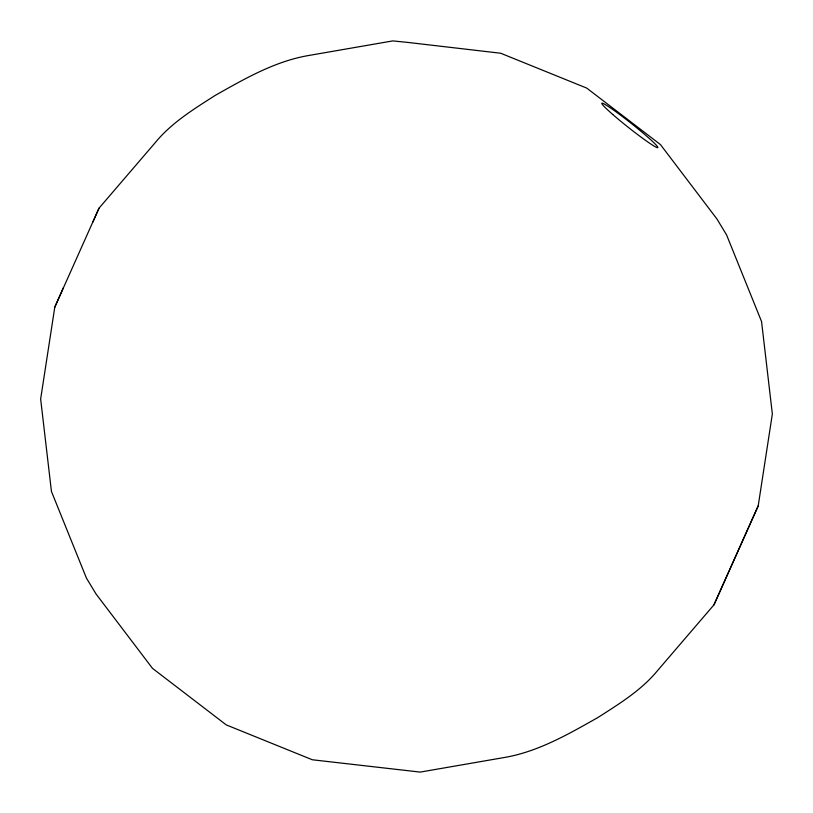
<?xml version="1.0" encoding="UTF-8"?>
<svg xmlns="http://www.w3.org/2000/svg" width="813" height="813" viewBox="0 0 813 813"><rect width="100%" height="100%" fill="white"/><g stroke="black" fill="none" stroke-linecap="round" stroke-linejoin="round"><path stroke-width="1.22" d="M54.796 307.121L40.65 399.031L51.443 491.448L86.422 578.084L96.025 593.968L152.498 668.367L226.278 724.911L312.334 759.769L420.199 772.096L505.371 757.32C538.775 751.375 568.765 733.976 597.951 717.493C619.16 703.895 641.254 690.379 657.453 670.715L713.987 604.811L758.204 505.879L772.35 413.969L761.557 321.552L726.578 234.916L716.975 219.032L660.502 144.633L586.722 88.089L500.666 53.231L408.177 42.459L392.801 40.904L307.629 55.68C274.225 61.625 244.235 79.024 215.049 95.507C193.84 109.105 171.746 122.621 155.547 142.285L99.013 208.189L54.796 307.121L63.434 287.619M92.906 221.979L99.013 208.189M713.987 604.811L758.204 505.879M612.697 114.43A35.742 2.469 38.4 0 0 657.626 147.702A35.742 2.469 38.4 0 0 619.16 114.115A35.742 2.469 38.4 0 0 612.697 114.43"/></g></svg>
